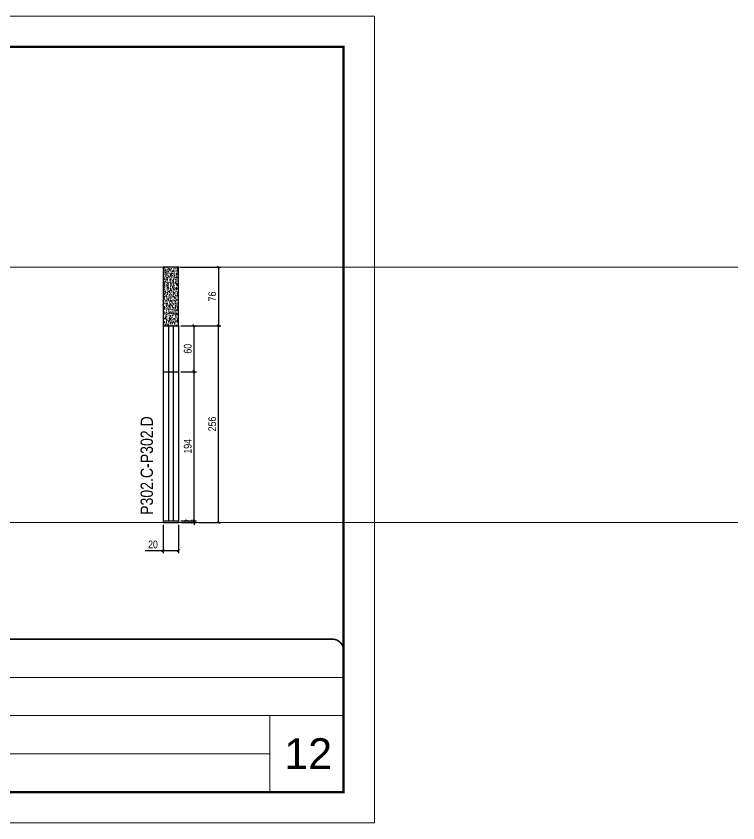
# Model space of a CAD drawing. Extents: x 2282 to 12463, y 760 to 16806.
# Drawn here: x 8672 to 9612, y 13394 to 14444 of the extents above; entities that cross this region are included whole.
import ezdxf

# ---------------------------------------------------------------- set-up
doc = ezdxf.new("R2010")
doc.units = 0
doc.linetypes.add('CONTINUO', pattern=[0])
doc.linetypes.add('DASHED', pattern=[0.75, 0.5, -0.25])
for name, color, linetype, lineweight in [('CARIMBO', 255, 'Continuous', 9), ('Folhas', 255, 'Continuous', 9), ('SARRAFO DE PRESSAO', 251, 'DASHED', 9)]:
    doc.layers.add(name, color=color, linetype=linetype, lineweight=lineweight)
for name, color, linetype in [('COTA', 241, 'Continuous'), ('NOMENCLATURA', 7, 'Continuous'), ('Painéis', 200, 'Continuous'), ('SARR_2.2x7', 40, 'Continuous')]:
    doc.layers.add(name, color=color, linetype=linetype)
doc.styles.add('ARIAL', font='arial.ttf')
doc.styles.add('ARIAL_NARROW', font='ARIALN.TTF', dxfattribs={"height": 0.2})
doc.styles.add('COTA TECNICA', font='techl___.ttf', dxfattribs={"height": 10})
doc.styles.add('COTA TECNICA-50', font='techl___.ttf', dxfattribs={"height": 10})
doc.styles.add('Tecnologia', font='')
doc.styles.get('Tecnologia').set_extended_font_data('Forgotten Futurist')
doc.dimstyles.new('COTA PAINEL-50', dxfattribs={"dimtxt": 10, "dimasz": 3, "dimexe": 3, "dimexo": 3, "dimgap": 3, "dimtad": 1, "dimdec": 1, "dimzin": 12, "dimdsep": 46, "dimtxsty": 'COTA TECNICA-50', "dimblk1": 'OBLIQUE', "dimblk2": 'OBLIQUE', "dimsah": 1, "dimcen": 0.9, "dimclrd": 4, "dimclre": 4, "dimclrt": 240, "dimadec": 1, "dimazin": 3, "dimtfac": 1, "dimtdec": 1, "dimtmove": 0, "dimatfit": 3, "dimfxl": 1, "dimtolj": 1, "dimtzin": 12, "dimarcsym": 0})
doc.dimstyles.new('PAINEL', dxfattribs={"dimtxt": 10, "dimasz": 3, "dimexe": 3, "dimexo": 3, "dimgap": 3, "dimtad": 1, "dimdec": 1, "dimzin": 12, "dimdsep": 46, "dimtxsty": 'COTA TECNICA', "dimblk1": 'OBLIQUE', "dimblk2": 'OBLIQUE', "dimsah": 1, "dimcen": 0.9, "dimclrd": 4, "dimclre": 4, "dimclrt": 240, "dimadec": 1, "dimazin": 3, "dimtfac": 1, "dimtdec": 1, "dimtmove": 0, "dimatfit": 3, "dimfxl": 1, "dimtolj": 1, "dimtzin": 12, "dimarcsym": 0})

# ---------------------------------------------------------------- blocks, each defined once
blk = doc.blocks.new('9999999999')
at = {"color": 30, "linetype": 'CONTINUO'}
for p, q in [((98564.6, 34230.2), (98564.6, 34429.4)), ((98564.6, 34379.6), (99584, 34379.6)), ((98564.6, 34329.8), (99488, 34329.8)), ((99584, 34329.8), (99488, 34329.8)), ((99488, 34329.8), (99488, 34230.2)), ((98564.6, 34280), (99488, 34280))]:
    blk.add_line(p, q, dxfattribs=at)
at = {"color": 30, "linetype": 'CONTINUO', "const_width": 2}
blk.add_lwpolyline([(99584, 34230.2), (99584, 34414.4, 0.414214), (99569, 34429.4), (98229, 34429.4, 0.414214), (98214, 34414.4), (98214, 34245.2, 0.414214), (98229, 34230.2), (99584, 34230.2)], format="xyb", dxfattribs=at)
at = {"layer": 'Folhas'}
blk.add_lwpolyline([(98139, 34190.2), (99624, 34190.2), (99624, 35240.2), (98139, 35240.2)], close=True, dxfattribs=at)
at = {"layer": 'Folhas', "color": 30, "const_width": 3}
blk.add_lwpolyline([(98214, 34230.2), (99584, 34230.2), (99584, 35200.2), (98214, 35200.2)], close=True, dxfattribs=at)
at = {"color": 7, "linetype": 'Continuous', "ltscale": 5, "style": 'ARIAL'}
for s, height, p in [('UNITÁ ENGENHARIA', 15.483, (98837.7, 34393.1)), ('ITAQUERA III', 15.483, (98837.7, 34343.3)), ('INFERIOR 1', 15.48, (98837.7, 34293.5)), ('NOVA SISTEMAS CONSTRUTIVOS', 11.059, (98263.2, 34267.2)), ('PILARES', 15.48, (98837.7, 34243.7))]:
    blk.add_text(s, height=height, dxfattribs=at).set_placement(p)
at = {"layer": 'Folhas', "color": 7, "style": 'Tecnologia', "width": 1.5}
for s, p in [('CLIENTE:', (98573.7, 34397.2)), ('OBRA:', (98573.7, 34347.3)), ('PAVIMENTO:', (98573.7, 34297.5)), ('PROJETO:', (98573.7, 34247.7))]:
    blk.add_text(s, height=14, dxfattribs=at).set_placement(p)
blk = doc.blocks.new('_Oblique')
at = {"color": 0, "linetype": 'ByBlock', "lineweight": -2}
blk.add_line((-0.5, -0.5), (0.5, 0.5), dxfattribs=at)
blk = doc.blocks.new('*D296')
at = {"layer": 'COTA', "color": 4, "lineweight": -2, "transparency": 16777216}
for p, q in [((8886.3, 13787.1), (8906.7, 13787.1)), ((8903.7, 13787.1), (8903.7, 13790.1)), ((8903.7, 13785.1), (8903.7, 13787.1)), ((8886.3, 13785.1), (8906.7, 13785.1)), ((8903.7, 13785.1), (8903.7, 13782.1))]:
    blk.add_line(p, q, dxfattribs=at)
at = {"layer": 'Defpoints', "color": 0, "transparency": 16777216}
for p in [(8883.3, 13787.1), (8903.7, 13787.1), (8883.3, 13785.1)]:
    blk.add_point(p, dxfattribs=at)
at = {"layer": 'COTA', "color": 4, "lineweight": -2, "transparency": 16777216, "xscale": 3, "yscale": 3, "zscale": 3}
for p, rotation in [((8903.7, 13787.1), 270), ((8903.7, 13785.1), 90)]:
    blk.add_blockref('_Oblique', p, dxfattribs=dict(at, rotation=rotation))
at = {"layer": 'COTA', "color": 240, "transparency": 16777216, "insert": (8895.7, 13786.1), "char_height": 10, "attachment_point": 5, "rotation": 90, "style": 'COTA TECNICA-50'}
blk.add_mtext('\\A1;2', dxfattribs=at)
blk = doc.blocks.new('*D297')
at = {"layer": 'COTA', "color": 4, "linetype": 'ByBlock', "lineweight": -2, "transparency": 16777216}
for p, q in [((8906, 14041.1), (8938.5, 14041.1)), ((8935.5, 13785.1), (8935.5, 14041.1)), ((8909.7, 13785.1), (8938.5, 13785.1))]:
    blk.add_line(p, q, dxfattribs=at)
at = {"layer": 'Defpoints', "color": 0, "linetype": 'ByBlock', "transparency": 16777216}
for p in [(8903, 14041.1), (8935.5, 14041.1), (8906.7, 13785.1)]:
    blk.add_point(p, dxfattribs=at)
at = {"layer": 'COTA', "color": 4, "linetype": 'ByBlock', "lineweight": -2, "transparency": 16777216, "xscale": 3, "yscale": 3, "zscale": 3}
for p, rotation in [((8935.5, 14041.1), 90), ((8935.5, 13785.1), 270)]:
    blk.add_blockref('_Oblique', p, dxfattribs=dict(at, rotation=rotation))
at = {"layer": 'COTA', "color": 240, "linetype": 'ByBlock', "transparency": 16777216, "insert": (8927.4, 13913.1), "char_height": 10, "attachment_point": 5, "rotation": 90, "style": 'COTA TECNICA'}
blk.add_mtext('\\A1;256', dxfattribs=at)
blk = doc.blocks.new('*D298')
at = {"layer": 'COTA', "color": 4, "linetype": 'ByBlock', "lineweight": -2, "transparency": 16777216}
for p, q in [((8886.3, 13981.1), (8906.7, 13981.1)), ((8903.7, 13787.1), (8903.7, 13981.1)), ((8886.3, 13787.1), (8906.7, 13787.1))]:
    blk.add_line(p, q, dxfattribs=at)
at = {"layer": 'Defpoints', "color": 0, "linetype": 'ByBlock', "transparency": 16777216}
for p in [(8883.3, 13981.1), (8903.7, 13981.1), (8883.3, 13787.1)]:
    blk.add_point(p, dxfattribs=at)
at = {"layer": 'COTA', "color": 4, "linetype": 'ByBlock', "lineweight": -2, "transparency": 16777216, "xscale": 3, "yscale": 3, "zscale": 3}
for p, rotation in [((8903.7, 13981.1), 90), ((8903.7, 13787.1), 270)]:
    blk.add_blockref('_Oblique', p, dxfattribs=dict(at, rotation=rotation))
at = {"layer": 'COTA', "color": 240, "linetype": 'ByBlock', "transparency": 16777216, "insert": (8895.5, 13884.1), "char_height": 10, "attachment_point": 5, "rotation": 90, "style": 'COTA TECNICA'}
blk.add_mtext('\\A1;194', dxfattribs=at)
blk = doc.blocks.new('*D299')
at = {"layer": 'COTA', "color": 4, "linetype": 'ByBlock', "lineweight": -2, "transparency": 16777216}
for p, q in [((8863.3, 13782.1), (8863.3, 13745.1)), ((8883.3, 13782.1), (8883.3, 13745.1)), ((8863.3, 13748.1), (8840.1, 13748.1)), ((8883.3, 13748.1), (8863.3, 13748.1))]:
    blk.add_line(p, q, dxfattribs=at)
at = {"layer": 'Defpoints', "color": 0, "linetype": 'ByBlock', "transparency": 16777216}
for p in [(8863.3, 13785.1), (8883.3, 13785.1), (8863.3, 13748.1)]:
    blk.add_point(p, dxfattribs=at)
at = {"layer": 'COTA', "color": 4, "linetype": 'ByBlock', "lineweight": -2, "transparency": 16777216, "xscale": 3, "yscale": 3, "zscale": 3, "rotation": 180}
blk.add_blockref('_Oblique', (8863.3, 13748.1), dxfattribs=at)
at = {"layer": 'COTA', "color": 4, "linetype": 'ByBlock', "lineweight": -2, "transparency": 16777216, "xscale": 3, "yscale": 3, "zscale": 3}
blk.add_blockref('_Oblique', (8883.3, 13748.1), dxfattribs=at)
at = {"layer": 'COTA', "color": 240, "linetype": 'ByBlock', "transparency": 16777216, "insert": (8850.2, 13756.3), "char_height": 10, "attachment_point": 5, "style": 'COTA TECNICA'}
blk.add_mtext('\\A1;20', dxfattribs=at)
blk = doc.blocks.new('*D300')
at = {"layer": 'COTA', "color": 4, "linetype": 'ByBlock', "lineweight": -2, "transparency": 16777216}
for p, q in [((8886.3, 14041.1), (8906.7, 14041.1)), ((8903.7, 13981.1), (8903.7, 14041.1)), ((8886.3, 13981.1), (8906.7, 13981.1))]:
    blk.add_line(p, q, dxfattribs=at)
at = {"layer": 'Defpoints', "color": 0, "linetype": 'ByBlock', "transparency": 16777216}
for p in [(8883.3, 14041.1), (8903.7, 14041.1), (8883.3, 13981.1)]:
    blk.add_point(p, dxfattribs=at)
at = {"layer": 'COTA', "color": 4, "linetype": 'ByBlock', "lineweight": -2, "transparency": 16777216, "xscale": 3, "yscale": 3, "zscale": 3}
for p, rotation in [((8903.7, 14041.1), 90), ((8903.7, 13981.1), 270)]:
    blk.add_blockref('_Oblique', p, dxfattribs=dict(at, rotation=rotation))
at = {"layer": 'COTA', "color": 240, "linetype": 'ByBlock', "transparency": 16777216, "insert": (8895.5, 14011.1), "char_height": 10, "attachment_point": 5, "rotation": 90, "style": 'COTA TECNICA'}
blk.add_mtext('\\A1;60', dxfattribs=at)
blk = doc.blocks.new('*D301')
at = {"layer": 'COTA', "color": 4, "lineweight": -2, "transparency": 16777216}
for p, q in [((8886.3, 14117.1), (8938.5, 14117.1)), ((8935.5, 14117.1), (8935.5, 14041.1)), ((8886.3, 14041.1), (8938.5, 14041.1))]:
    blk.add_line(p, q, dxfattribs=at)
at = {"layer": 'Defpoints', "color": 0, "transparency": 16777216}
for p in [(8883.3, 14117.1), (8883.3, 14041.1), (8935.5, 14041.1)]:
    blk.add_point(p, dxfattribs=at)
at = {"layer": 'COTA', "color": 4, "lineweight": -2, "transparency": 16777216, "xscale": 3, "yscale": 3, "zscale": 3}
for p, rotation in [((8935.5, 14117.1), 90), ((8935.5, 14041.1), 270)]:
    blk.add_blockref('_Oblique', p, dxfattribs=dict(at, rotation=rotation))
at = {"layer": 'COTA', "color": 240, "transparency": 16777216, "insert": (8927.4, 14079.1), "char_height": 10, "attachment_point": 5, "rotation": 90, "style": 'COTA TECNICA'}
blk.add_mtext('\\A1;76', dxfattribs=at)

msp = doc.modelspace()

# ---------------------------------------------------------------- hatches: boundary and pattern name
at = {"layer": 'COTA'}
h = msp.add_hatch(dxfattribs=at)
h.set_pattern_fill('AR-CONC', color=256, scale=0.03)
h.set_pattern_definition([(50, (3158.273, -1148.575), (5.4655401, -0.4781726), [0.5715, -6.2865]), (355, (3158.273, -1148.575), (-1.0573026, 5.7317054), [0.4572, -5.0292175]), (100.451445, (3158.7285, -1148.615), (4.4082374, 5.2535326), [0.4857003, -5.3427073]), (46.1842, (3158.273, -1147.051), (8.1323712, -1.2612698), [0.85725, -9.42975]), (96.63556, (3158.951, -1147.156), (7.122124, 7.4227837), [0.7285507, -8.0140682]), (351.18415, (3158.273, -1147.051), (7.122124, 7.4227837), [0.685799, -7.543792]), (21, (3159.035, -1147.432), (4.5484317, -3.067956), [0.5715, -6.2865]), (326, (3159.035, -1147.432), (1.8540609, 5.525639), [0.4572, -5.0292]), (71.451445, (3159.414, -1147.688), (6.4024926, 2.457683), [0.4857003, -5.3426981]), (37.5, (3158.273, -1148.5751), (0.0926581, 2.53665117), [0, -4.96824, 0, -5.1054, 0, -5.04825]), (7.5, (3158.273, -1148.575), (2.00458988, 3.00541724), [0, -2.91084, 0, -4.85394, 0, -1.92405]), (327.5, (3156.5738, -1148.5751), (4.06771786, -0.17186232), [0, -1.905, 0, -5.9436, 0, -7.8867]), (317.5, (3155.8118, -1148.575), (4.44387544, 0.7627947), [0, -2.4765, 0, -3.94716, 0, -5.6007])])
h.paths.add_polyline_path([(8883.3, 14117.07), (8863.3, 14117.07), (8863.3, 14041.07), (8883.3, 14041.07)])

# ---------------------------------------------------------------- linework, layer by layer
at = {"layer": 'CARIMBO', "color": 3}
for p, q in [((2282.39, 14117.07), (9611.68, 14117.07)), ((2282.39, 13785.07), (9611.68, 13785.07))]:
    msp.add_line(p, q, dxfattribs=at)
at = {"layer": 'COTA'}
msp.add_lwpolyline([(8863.3, 14041.07), (8883.3, 14041.07), (8883.3, 14117.07), (8863.3, 14117.07)], close=True, dxfattribs=at)
at = {"layer": 'Painéis'}
for p, q in [((8863.3, 14041.07), (8883.3, 14041.07)), ((8863.3, 14041.07), (8863.3, 13785.07)), ((8883.3, 14041.07), (8883.3, 13785.07)), ((8863.3, 13981.07), (8883.3, 13981.07)), ((8863.3, 13787.07), (8883.3, 13787.07)), ((8863.3, 13785.07), (8883.3, 13785.07))]:
    msp.add_line(p, q, dxfattribs=at)
at = {"layer": 'SARR_2.2x7'}
for p, q in [((8870.3, 14041.07), (8870.3, 13787.07)), ((8876.3, 14041.07), (8876.3, 13787.07))]:
    msp.add_line(p, q, dxfattribs=at)

# ---------------------------------------------------------------- block references
at = {"layer": 'SARRAFO DE PRESSAO', "color": 6, "linetype": 'ByBlock'}
msp.add_blockref('9999999999', (-90485.59, -20796.22), dxfattribs=at)

# ---------------------------------------------------------------- texts
at = {"layer": 'CARIMBO', "style": 'ARIAL'}
msp.add_text('12', height=40, dxfattribs=at).set_placement((9021.25, 13464.13))
at = {"layer": 'NOMENCLATURA', "style": 'ARIAL_NARROW'}
msp.add_text('P302.C-P302.D', height=16, rotation=90, dxfattribs=at).set_placement((8850.13, 13794.84))

# ---------------------------------------------------------------- dimensions: what is measured, and where the dimension line sits
at = {"layer": 'COTA'}
dim = msp.add_linear_dim(base=(8935.54, 14041.07), p1=(8883.3, 14117.07), p2=(8883.3, 14041.07), angle=90, dimstyle='PAINEL', dxfattribs=at)
dim.commit()
dim.dimension.update_dxf_attribs({"geometry": '*D301', "text_midpoint": (8927.44, 14079.07)})
at = {"layer": 'COTA', "linetype": 'ByBlock'}
for base, p1, p2, override, picture, middle in [((8903.65, 14041.07), (8883.3, 13981.07), (8883.3, 14041.07), {"dimarcsym": 2}, '*D300', (8895.55, 14011.07)), ((8903.65, 13981.07), (8883.3, 13787.07), (8883.3, 13981.07), {"dimarcsym": 1}, '*D298', (8895.55, 13884.07))]:
    dim = msp.add_linear_dim(base=base, p1=p1, p2=p2, angle=90, dimstyle='PAINEL', override=override, dxfattribs=at)
    dim.commit()
    dim.dimension.update_dxf_attribs({"geometry": picture, "text_midpoint": middle})
at = {"layer": 'COTA', "color": 3, "linetype": 'ByBlock'}
dim = msp.add_linear_dim(base=(8935.54, 14041.07), p1=(8906.65, 13785.07), p2=(8902.97, 14041.07), angle=90, dimstyle='PAINEL', override={"dimarcsym": 1}, dxfattribs=at)
dim.commit()
dim.dimension.update_dxf_attribs({"geometry": '*D297', "text_midpoint": (8927.43, 13913.07)})
at = {"layer": 'COTA'}
dim = msp.add_linear_dim(base=(8903.65, 13787.07), p1=(8883.3, 13785.07), p2=(8883.3, 13787.07), angle=90, dimstyle='COTA PAINEL-50', dxfattribs=at)
dim.commit()
dim.dimension.update_dxf_attribs({"geometry": '*D296', "text_midpoint": (8903.65, 13786.07), "dimtype": 160})
at = {"layer": 'COTA', "linetype": 'ByBlock'}
dim = msp.add_linear_dim(base=(8863.3, 13748.15), p1=(8883.3, 13785.07), p2=(8863.3, 13785.07), dimstyle='PAINEL', override={"dimarcsym": 2}, dxfattribs=at)
dim.commit()
dim.dimension.update_dxf_attribs({"geometry": '*D299', "text_midpoint": (8850.2, 13756.25)})

doc.saveas('drawing.dxf')
